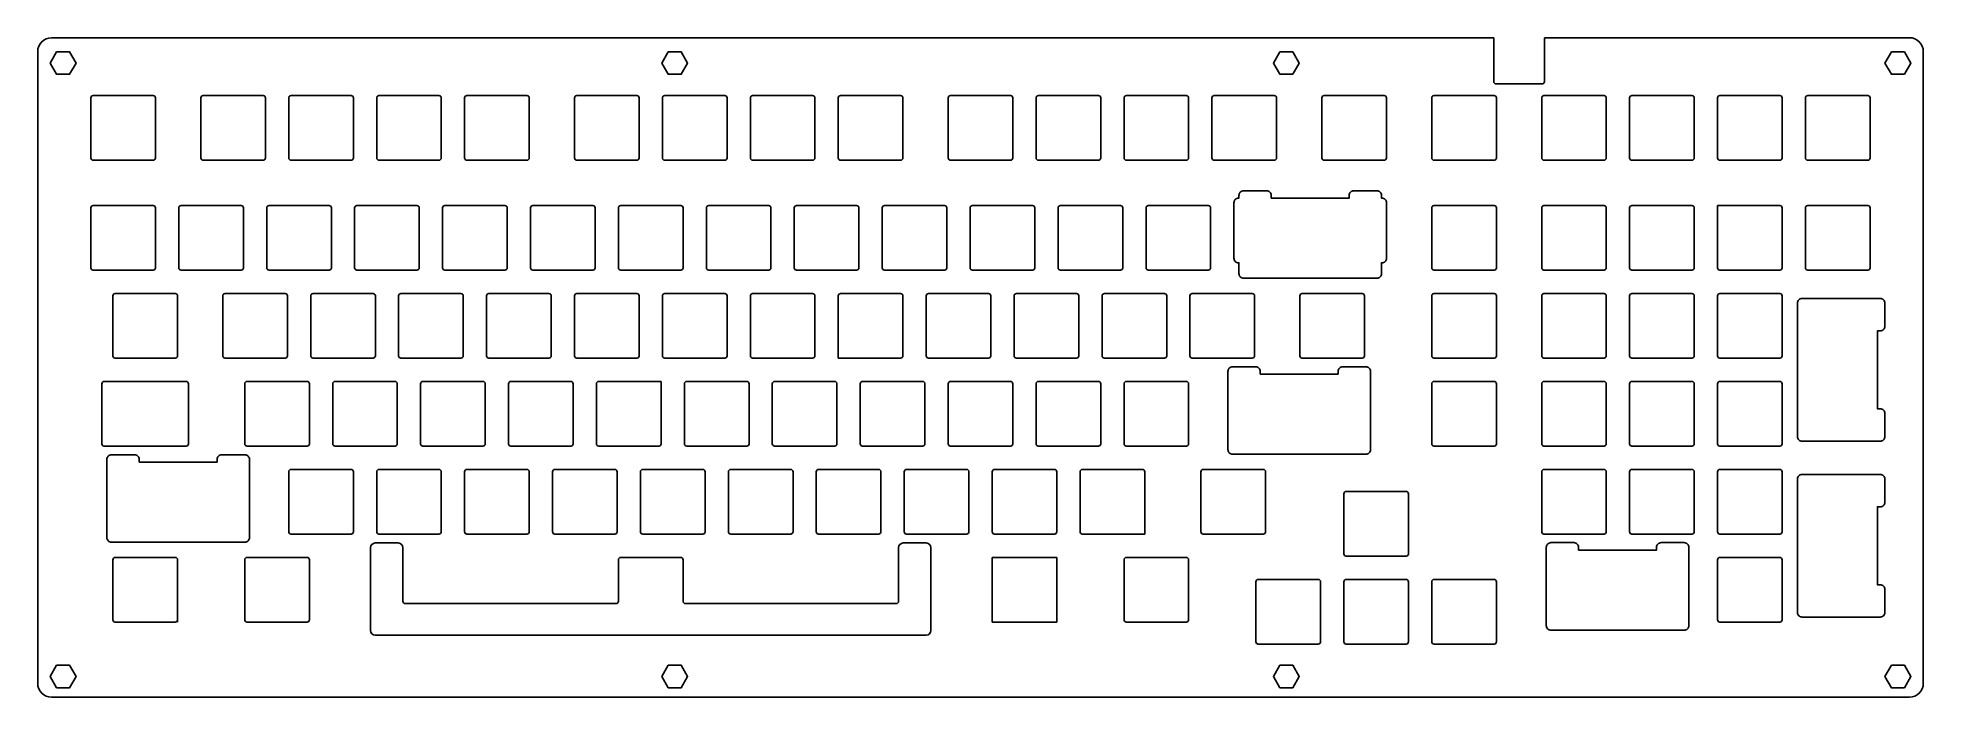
# Model space of a CAD drawing. Header units: millimetres. Extents: x 1602 to 2011, y 1846 to 1989.
import ezdxf

# ---------------------------------------------------------------- set-up
doc = ezdxf.new("R2010")
doc.units = ezdxf.units.MM

msp = doc.modelspace()

# ---------------------------------------------------------------- linework, layer by layer
at = {"color": 0}
for p, q in [((1602.37, 1849.09), (1602.37, 1985.91)), ((2010.9, 1985.92), (2010.9, 1849.09)), ((1656.76, 1962.89), (1656.76, 1975.89)), ((1657.26, 1976.39), (1670.26, 1976.39)), ((1670.76, 1975.89), (1670.76, 1962.89)), ((1670.26, 1962.39), (1657.26, 1962.39)), ((1613.89, 1939.08), (1613.89, 1952.08)), ((1614.39, 1952.58), (1627.39, 1952.58)), ((1627.89, 1952.08), (1627.89, 1939.08)), ((1632.94, 1939.08), (1632.94, 1952.08)), ((1633.44, 1952.58), (1646.44, 1952.58)), ((1646.94, 1952.08), (1646.94, 1939.08)), ((1651.99, 1939.08), (1651.99, 1952.08)), ((1652.49, 1952.58), (1665.49, 1952.58)), ((1665.99, 1952.08), (1665.99, 1939.08)), ((1671.04, 1939.08), (1671.04, 1952.08)), ((1671.54, 1952.58), (1684.54, 1952.58)), ((1685.04, 1952.08), (1685.04, 1939.08)), ((1690.09, 1939.08), (1690.09, 1952.08)), ((1690.59, 1952.58), (1703.59, 1952.58)), ((1704.09, 1952.08), (1704.09, 1939.08)), ((1709.14, 1939.08), (1709.14, 1952.08)), ((1709.64, 1952.58), (1722.64, 1952.58)), ((1723.14, 1952.08), (1723.14, 1939.08)), ((1728.19, 1939.08), (1728.19, 1952.08)), ((1728.69, 1952.58), (1741.69, 1952.58)), ((1742.19, 1952.08), (1742.19, 1939.08)), ((1747.24, 1939.08), (1747.24, 1952.08)), ((1747.74, 1952.58), (1760.74, 1952.58)), ((1761.24, 1952.08), (1761.24, 1939.08)), ((1766.29, 1939.08), (1766.29, 1952.08)), ((1766.79, 1952.58), (1779.79, 1952.58)), ((1780.29, 1952.08), (1780.29, 1939.08)), ((1785.34, 1939.08), (1785.34, 1952.08)), ((1785.84, 1952.58), (1798.84, 1952.58)), ((1799.34, 1952.08), (1799.34, 1939.08)), ((1804.39, 1939.08), (1804.39, 1952.08)), ((1804.89, 1952.58), (1817.89, 1952.58)), ((1818.39, 1952.08), (1818.39, 1939.08)), ((1823.44, 1939.08), (1823.44, 1952.08)), ((1823.94, 1952.58), (1836.94, 1952.58)), ((1837.44, 1952.08), (1837.44, 1939.08)), ((1842.49, 1939.08), (1842.49, 1952.08)), ((1842.99, 1952.58), (1855.99, 1952.58)), ((1856.49, 1952.08), (1856.49, 1939.08)), ((1904.41, 1939.08), (1904.41, 1952.08)), ((1904.91, 1952.58), (1917.91, 1952.58)), ((1918.41, 1952.08), (1918.41, 1939.08)), ((1928.22, 1939.08), (1928.22, 1952.08)), ((1928.72, 1952.58), (1941.72, 1952.58)), ((1942.22, 1952.08), (1942.22, 1939.08)), ((1947.27, 1939.08), (1947.27, 1952.08)), ((1947.77, 1952.58), (1960.77, 1952.58)), ((1961.27, 1952.08), (1961.27, 1939.08)), ((1966.32, 1952.58), (1979.82, 1952.58)), ((1966.32, 1939.08), (1966.32, 1952.58)), ((1980.32, 1952.08), (1980.32, 1939.08)), ((1985.37, 1939.08), (1985.37, 1952.08)), ((1985.87, 1952.58), (1998.87, 1952.58)), ((1999.37, 1952.08), (1999.37, 1939.08)), ((1627.39, 1938.58), (1614.39, 1938.58)), ((1646.44, 1938.58), (1633.44, 1938.58)), ((1665.49, 1938.58), (1652.49, 1938.58)), ((1684.54, 1938.58), (1671.54, 1938.58)), ((1703.59, 1938.58), (1690.59, 1938.58)), ((1722.64, 1938.58), (1709.64, 1938.58)), ((1741.69, 1938.58), (1728.69, 1938.58)), ((1760.74, 1938.58), (1747.74, 1938.58)), ((1779.79, 1938.58), (1766.79, 1938.58)), ((1798.84, 1938.58), (1785.84, 1938.58)), ((1817.89, 1938.58), (1804.89, 1938.58)), ((1836.94, 1938.58), (1823.94, 1938.58)), ((1855.99, 1938.58), (1842.99, 1938.58)), ((1917.91, 1938.58), (1904.91, 1938.58)), ((1941.72, 1938.58), (1928.72, 1938.58)), ((1960.77, 1938.58), (1947.77, 1938.58)), ((1979.82, 1938.58), (1966.82, 1938.58)), ((1998.87, 1938.58), (1985.87, 1938.58)), ((1618.66, 1920.03), (1618.66, 1933.03)), ((1619.16, 1933.53), (1632.16, 1933.53)), ((1632.66, 1933.03), (1632.66, 1920.03)), ((1642.47, 1920.03), (1642.47, 1933.03)), ((1642.97, 1933.53), (1655.97, 1933.53)), ((1656.47, 1933.03), (1656.47, 1920.03)), ((1661.52, 1920.03), (1661.52, 1933.03)), ((1662.02, 1933.53), (1675.02, 1933.53)), ((1675.52, 1933.03), (1675.52, 1920.03)), ((1680.57, 1920.03), (1680.57, 1933.03)), ((1681.07, 1933.53), (1694.07, 1933.53)), ((1694.57, 1933.03), (1694.57, 1920.03)), ((1699.62, 1920.03), (1699.62, 1933.03)), ((1700.12, 1933.53), (1713.12, 1933.53)), ((1713.62, 1933.03), (1713.62, 1920.03)), ((1718.67, 1920.03), (1718.67, 1933.03)), ((1719.17, 1933.53), (1732.17, 1933.53)), ((1732.67, 1933.03), (1732.67, 1920.03)), ((1737.72, 1920.03), (1737.72, 1933.03)), ((1738.22, 1933.53), (1751.22, 1933.53)), ((1751.72, 1933.03), (1751.72, 1920.03)), ((1756.77, 1920.03), (1756.77, 1933.03)), ((1757.27, 1933.53), (1770.27, 1933.53)), ((1770.77, 1933.03), (1770.77, 1920.03)), ((1775.82, 1919.53), (1775.82, 1933.03)), ((1776.32, 1933.53), (1789.32, 1933.53)), ((1789.82, 1933.03), (1789.82, 1920.03)), ((1794.87, 1920.03), (1794.87, 1933.03)), ((1795.37, 1933.53), (1808.37, 1933.53)), ((1808.87, 1933.03), (1808.87, 1920.03)), ((1813.92, 1920.03), (1813.92, 1933.03)), ((1814.42, 1933.53), (1827.42, 1933.53)), ((1827.92, 1933.03), (1827.92, 1920.03)), ((1832.97, 1920.03), (1832.97, 1933.03)), ((1833.47, 1933.53), (1846.47, 1933.53)), ((1846.97, 1933.03), (1846.97, 1920.03)), ((1852.02, 1920.03), (1852.02, 1933.03)), ((1852.52, 1933.53), (1865.52, 1933.53)), ((1866.02, 1933.03), (1866.02, 1920.03)), ((1875.83, 1920.03), (1875.83, 1933.03)), ((1876.33, 1933.53), (1889.33, 1933.53)), ((1889.83, 1933.03), (1889.83, 1920.03)), ((1904.41, 1920.03), (1904.41, 1933.03)), ((1904.91, 1933.53), (1917.91, 1933.53)), ((1918.41, 1933.03), (1918.41, 1920.03)), ((1928.22, 1920.03), (1928.22, 1933.03)), ((1928.72, 1933.53), (1941.72, 1933.53)), ((1942.22, 1933.03), (1942.22, 1920.03)), ((1947.27, 1920.03), (1947.27, 1933.03)), ((1947.77, 1933.53), (1960.77, 1933.53)), ((1961.27, 1933.03), (1961.27, 1920.03)), ((1966.32, 1920.03), (1966.32, 1933.03)), ((1966.82, 1933.53), (1979.82, 1933.53)), ((1980.32, 1933.03), (1980.32, 1920.03)), ((1632.16, 1919.53), (1619.16, 1919.53)), ((1655.97, 1919.53), (1642.97, 1919.53)), ((1675.02, 1919.53), (1662.02, 1919.53)), ((1694.07, 1919.53), (1681.07, 1919.53)), ((1713.12, 1919.53), (1700.12, 1919.53)), ((1732.17, 1919.53), (1719.17, 1919.53)), ((1751.22, 1919.53), (1738.22, 1919.53)), ((1770.27, 1919.53), (1757.27, 1919.53)), ((1789.32, 1919.53), (1775.82, 1919.53)), ((1808.37, 1919.53), (1795.37, 1919.53)), ((1827.42, 1919.53), (1814.42, 1919.53)), ((1846.47, 1919.53), (1833.47, 1919.53)), ((1865.52, 1919.53), (1852.52, 1919.53)), ((1889.33, 1919.53), (1876.33, 1919.53)), ((1917.91, 1919.53), (1904.91, 1919.53)), ((1941.72, 1919.53), (1928.72, 1919.53)), ((1960.77, 1919.53), (1947.77, 1919.53)), ((1979.82, 1919.53), (1966.82, 1919.53)), ((1616.28, 1900.98), (1616.28, 1913.98)), ((1616.78, 1914.48), (1634.54, 1914.48)), ((1635.04, 1913.98), (1635.04, 1900.98)), ((1647.23, 1900.98), (1647.23, 1913.98)), ((1647.73, 1914.48), (1660.73, 1914.48)), ((1661.23, 1913.98), (1661.23, 1900.98)), ((1666.28, 1900.98), (1666.28, 1913.98)), ((1666.78, 1914.48), (1679.78, 1914.48)), ((1680.28, 1913.98), (1680.28, 1900.98)), ((1685.33, 1900.98), (1685.33, 1913.98)), ((1685.83, 1914.48), (1698.83, 1914.48)), ((1699.33, 1913.98), (1699.33, 1900.98)), ((1704.38, 1900.98), (1704.38, 1913.98)), ((1704.88, 1914.48), (1717.88, 1914.48)), ((1718.38, 1913.98), (1718.38, 1900.98)), ((1723.43, 1900.98), (1723.43, 1913.98)), ((1723.93, 1914.48), (1737.43, 1914.48)), ((1737.43, 1914.48), (1737.43, 1900.98)), ((1742.48, 1900.98), (1742.48, 1913.98)), ((1742.98, 1914.48), (1755.98, 1914.48)), ((1756.48, 1913.98), (1756.48, 1900.98)), ((1761.53, 1900.98), (1761.53, 1913.98)), ((1762.03, 1914.48), (1775.03, 1914.48)), ((1775.53, 1913.98), (1775.53, 1900.98)), ((1780.58, 1900.98), (1780.58, 1913.98)), ((1781.08, 1914.48), (1794.08, 1914.48)), ((1794.58, 1913.98), (1794.58, 1900.98)), ((1799.63, 1900.98), (1799.63, 1913.98)), ((1800.13, 1914.48), (1813.13, 1914.48)), ((1813.63, 1913.98), (1813.63, 1900.98)), ((1818.68, 1900.98), (1818.68, 1913.98)), ((1819.18, 1914.48), (1832.18, 1914.48)), ((1832.68, 1913.98), (1832.68, 1900.98)), ((1837.73, 1900.98), (1837.73, 1913.98)), ((1838.23, 1914.48), (1851.23, 1914.48)), ((1851.73, 1913.98), (1851.73, 1900.98)), ((1904.41, 1900.98), (1904.41, 1913.98)), ((1904.91, 1914.48), (1917.91, 1914.48)), ((1918.41, 1913.98), (1918.41, 1900.98)), ((1928.22, 1900.98), (1928.22, 1913.98)), ((1928.72, 1914.48), (1941.72, 1914.48)), ((1942.22, 1913.98), (1942.22, 1900.98)), ((1947.27, 1900.98), (1947.27, 1913.98)), ((1947.77, 1914.48), (1960.77, 1914.48)), ((1961.27, 1913.98), (1961.27, 1900.98)), ((1966.32, 1900.98), (1966.32, 1913.98)), ((1966.82, 1914.48), (1979.82, 1914.48)), ((1980.32, 1913.98), (1980.32, 1900.98)), ((1634.54, 1900.48), (1616.78, 1900.48)), ((1660.73, 1900.48), (1647.73, 1900.48)), ((1679.78, 1900.48), (1666.78, 1900.48)), ((1698.83, 1900.48), (1685.83, 1900.48)), ((1717.88, 1900.48), (1704.88, 1900.48)), ((1736.93, 1900.48), (1723.93, 1900.48)), ((1755.98, 1900.48), (1742.98, 1900.48)), ((1775.03, 1900.48), (1762.03, 1900.48)), ((1794.08, 1900.48), (1781.08, 1900.48)), ((1813.13, 1900.48), (1800.13, 1900.48)), ((1832.18, 1900.48), (1819.18, 1900.48)), ((1851.23, 1900.48), (1838.23, 1900.48)), ((1917.91, 1900.48), (1904.91, 1900.48)), ((1941.72, 1900.48), (1928.72, 1900.48)), ((1960.77, 1900.48), (1947.77, 1900.48)), ((1979.82, 1900.48), (1966.82, 1900.48)), ((1656.76, 1881.93), (1656.76, 1894.93)), ((1657.26, 1895.43), (1670.26, 1895.43)), ((1670.76, 1894.93), (1670.76, 1881.93)), ((1675.81, 1881.93), (1675.81, 1894.93)), ((1676.31, 1895.43), (1689.31, 1895.43)), ((1689.81, 1894.93), (1689.81, 1881.93)), ((1694.86, 1881.93), (1694.86, 1894.93)), ((1695.36, 1895.43), (1708.36, 1895.43)), ((1708.86, 1894.93), (1708.86, 1881.93)), ((1713.91, 1881.93), (1713.91, 1894.93)), ((1714.41, 1895.43), (1727.41, 1895.43)), ((1727.91, 1894.93), (1727.91, 1881.93)), ((1732.96, 1881.93), (1732.96, 1894.93)), ((1733.46, 1895.43), (1746.46, 1895.43)), ((1746.96, 1894.93), (1746.96, 1881.93)), ((1752.01, 1881.93), (1752.01, 1894.93)), ((1752.51, 1895.43), (1765.51, 1895.43)), ((1766.01, 1894.93), (1766.01, 1881.93)), ((1771.06, 1881.93), (1771.06, 1894.93)), ((1771.56, 1895.43), (1784.56, 1895.43)), ((1785.06, 1894.93), (1785.06, 1881.93)), ((1790.11, 1881.93), (1790.11, 1894.93)), ((1790.61, 1895.43), (1803.61, 1895.43)), ((1804.11, 1894.93), (1804.11, 1881.93)), ((1809.16, 1881.93), (1809.16, 1894.93)), ((1809.66, 1895.43), (1822.66, 1895.43)), ((1823.16, 1894.93), (1823.16, 1881.93)), ((1828.21, 1881.93), (1828.21, 1894.93)), ((1828.71, 1895.43), (1841.71, 1895.43)), ((1842.21, 1894.93), (1842.21, 1881.43)), ((1854.4, 1881.93), (1854.4, 1894.93)), ((1854.9, 1895.43), (1867.9, 1895.43)), ((1868.4, 1894.93), (1868.4, 1881.93)), ((1928.22, 1881.93), (1928.22, 1894.93)), ((1928.72, 1895.43), (1941.72, 1895.43)), ((1942.22, 1894.93), (1942.22, 1881.93)), ((1947.27, 1881.93), (1947.27, 1894.93)), ((1947.77, 1895.43), (1960.77, 1895.43)), ((1961.27, 1894.93), (1961.27, 1881.93)), ((1966.32, 1881.93), (1966.32, 1894.93)), ((1966.82, 1895.43), (1979.82, 1895.43)), ((1980.32, 1894.93), (1980.32, 1881.93)), ((1885.36, 1877.16), (1885.36, 1890.16)), ((1885.86, 1890.66), (1898.86, 1890.66)), ((1899.36, 1890.16), (1899.36, 1877.16)), ((1670.26, 1881.43), (1657.26, 1881.43)), ((1689.31, 1881.43), (1676.31, 1881.43)), ((1708.36, 1881.43), (1695.36, 1881.43)), ((1727.41, 1881.43), (1714.41, 1881.43)), ((1746.46, 1881.43), (1733.46, 1881.43)), ((1765.51, 1881.43), (1752.51, 1881.43)), ((1784.56, 1881.43), (1771.56, 1881.43)), ((1803.61, 1881.43), (1790.61, 1881.43)), ((1822.66, 1881.43), (1809.66, 1881.43)), ((1842.21, 1881.43), (1828.71, 1881.43)), ((1867.9, 1881.43), (1854.9, 1881.43)), ((1941.72, 1881.43), (1928.72, 1881.43)), ((1960.77, 1881.43), (1947.77, 1881.43)), ((1979.82, 1881.43), (1966.82, 1881.43)), ((1619.16, 1876.38), (1632.16, 1876.38)), ((1632.66, 1875.88), (1632.66, 1862.88)), ((1647.23, 1862.88), (1647.23, 1875.88)), ((1647.73, 1876.38), (1660.73, 1876.38)), ((1661.23, 1875.88), (1661.23, 1862.88)), ((1728.19, 1866.88), (1728.19, 1875.88)), ((1728.69, 1876.38), (1741.69, 1876.38)), ((1742.19, 1875.88), (1742.19, 1866.88)), ((1809.16, 1876.38), (1823.16, 1876.38)), ((1809.16, 1862.38), (1809.16, 1876.38)), ((1823.16, 1876.38), (1823.16, 1862.38)), ((1837.73, 1862.88), (1837.73, 1875.88)), ((1838.23, 1876.38), (1851.23, 1876.38)), ((1851.73, 1875.88), (1851.73, 1862.88)), ((1898.86, 1876.66), (1885.86, 1876.66)), ((1966.32, 1862.88), (1966.32, 1875.88)), ((1966.82, 1876.38), (1979.82, 1876.38)), ((1980.32, 1875.88), (1980.32, 1862.88)), ((1866.31, 1858.11), (1866.31, 1871.12)), ((1866.81, 1871.62), (1879.81, 1871.62)), ((1880.31, 1871.12), (1880.31, 1858.11)), ((1885.36, 1858.11), (1885.36, 1871.12)), ((1885.86, 1871.62), (1898.86, 1871.62)), ((1899.36, 1871.12), (1899.36, 1858.11)), ((1904.41, 1858.11), (1904.41, 1871.12)), ((1904.91, 1871.62), (1917.91, 1871.62)), ((1918.41, 1871.12), (1918.41, 1858.11)), ((1632.66, 1862.38), (1632.66, 1863.38)), ((1619.16, 1862.38), (1632.16, 1862.38)), ((1660.73, 1862.38), (1647.73, 1862.38)), ((1823.16, 1862.38), (1809.16, 1862.38)), ((1851.23, 1862.38), (1838.23, 1862.38)), ((1979.82, 1862.38), (1966.82, 1862.38)), ((1879.81, 1857.61), (1866.81, 1857.61)), ((1898.86, 1857.61), (1885.86, 1857.61)), ((1917.91, 1857.61), (1904.91, 1857.61)), ((2007.9, 1846.09), (1605.37, 1846.09))]:
    msp.add_line(p, q, dxfattribs=at)
for p, q in [((1917.82, 1988.92), (1605.37, 1988.91)), ((1917.82, 1979.41), (1917.82, 1988.92)), ((1928.82, 1979.41), (1928.82, 1988.92)), ((1928.82, 1988.92), (2007.9, 1988.92)), ((1928.32, 1978.91), (1918.32, 1978.91)), ((1680.5, 1879.5), (1675.5, 1879.5)), ((1794.88, 1879.5), (1789.88, 1879.5)), ((1674.5, 1878.5), (1674.5, 1860.56)), ((1681.5, 1877.91), (1681.5, 1878.5)), ((1681.5, 1877.91), (1681.5, 1866.88)), ((1788.88, 1878.5), (1788.88, 1877.91)), ((1788.88, 1866.88), (1788.88, 1878.2)), ((1795.88, 1860.56), (1795.88, 1878.5)), ((1682, 1866.38), (1727.69, 1866.38)), ((1742.69, 1866.38), (1788.38, 1866.38)), ((1794.88, 1859.56), (1675.5, 1859.56))]:
    msp.add_line(p, q)
at = {"linetype": 'Continuous'}
msp.add_line((1618.66, 1875.88), (1618.66, 1862.88), dxfattribs=at)
for points in [[(1606.47, 1985.84), (1605.07, 1983.41), (1606.47, 1980.99), (1609.27, 1980.99), (1610.67, 1983.41), (1609.27, 1985.84)], [(1738.98, 1985.84), (1737.58, 1983.41), (1738.98, 1980.99), (1741.78, 1980.99), (1743.18, 1983.41), (1741.78, 1985.84)], [(1871.49, 1985.84), (1870.09, 1983.41), (1871.49, 1980.99), (1874.29, 1980.99), (1875.69, 1983.41), (1874.29, 1985.84)], [(2004, 1985.84), (2002.6, 1983.41), (2004, 1980.99), (2006.8, 1980.99), (2008.2, 1983.41), (2006.8, 1985.84)], [(1606.47, 1853.01), (1605.07, 1850.59), (1606.47, 1848.16), (1609.27, 1848.16), (1610.67, 1850.59), (1609.27, 1853.01)], [(1738.98, 1853.01), (1737.58, 1850.59), (1738.98, 1848.16), (1741.78, 1848.16), (1743.18, 1850.59), (1741.78, 1853.01)], [(1871.49, 1853.01), (1870.09, 1850.59), (1871.49, 1848.16), (1874.29, 1848.16), (1875.69, 1850.59), (1874.29, 1853.01)], [(2004, 1853.01), (2002.6, 1850.59), (2004, 1848.16), (2006.8, 1848.16), (2008.2, 1850.59), (2006.8, 1853.01)]]:
    msp.add_lwpolyline(points, close=True, dxfattribs=at)
at = {"color": 0}
for points in [[(1614.39, 1962.39, -0.414214), (1613.89, 1962.89), (1613.89, 1975.89, -0.414214), (1614.39, 1976.39), (1627.39, 1976.39, -0.414214), (1627.89, 1975.89), (1627.89, 1962.89, -0.414214), (1627.39, 1962.39)], [(1637.71, 1962.89), (1637.71, 1975.89, -0.414214), (1638.21, 1976.39), (1651.21, 1976.39, -0.414214), (1651.71, 1975.89), (1651.71, 1962.89, -0.414214), (1651.21, 1962.39), (1638.21, 1962.39, -0.414214)], [(1689.81, 1975.89), (1689.81, 1962.89, -0.414214), (1689.31, 1962.39), (1676.31, 1962.39, -0.414214), (1675.81, 1962.89), (1675.81, 1975.89, -0.414214), (1676.31, 1976.39), (1689.31, 1976.39, -0.414214)], [(1695.36, 1976.39), (1708.36, 1976.39, -0.414214), (1708.86, 1975.89), (1708.86, 1962.89, -0.414214), (1708.36, 1962.39), (1695.36, 1962.39, -0.414214), (1694.86, 1962.89), (1694.86, 1975.89, -0.414214)], [(1732.17, 1962.39), (1719.17, 1962.39, -0.414214), (1718.67, 1962.89), (1718.67, 1975.89, -0.414214), (1719.17, 1976.39), (1732.17, 1976.39, -0.414214), (1732.67, 1975.89), (1732.67, 1962.89, -0.414214)], [(1751.22, 1962.39), (1738.22, 1962.39, -0.414214), (1737.72, 1962.89), (1737.72, 1975.89, -0.414214), (1738.22, 1976.39), (1751.22, 1976.39, -0.414214), (1751.72, 1975.89), (1751.72, 1962.89, -0.414214)], [(1770.27, 1962.39), (1757.27, 1962.39, -0.414214), (1756.77, 1962.89), (1756.77, 1975.89, -0.414214), (1757.27, 1976.39), (1770.27, 1976.39, -0.414214), (1770.77, 1975.89), (1770.77, 1962.89, -0.414214)], [(1789.32, 1962.39), (1776.32, 1962.39, -0.414214), (1775.82, 1962.89), (1775.82, 1975.89, -0.414214), (1776.32, 1976.39), (1789.32, 1976.39, -0.414214), (1789.82, 1975.89), (1789.82, 1962.89, -0.414214)], [(1813.13, 1962.39), (1800.13, 1962.39, -0.414214), (1799.63, 1962.89), (1799.63, 1975.89, -0.414214), (1800.13, 1976.39), (1813.13, 1976.39, -0.414214), (1813.63, 1975.89), (1813.63, 1962.89, -0.414214)], [(1832.68, 1975.89), (1832.68, 1962.89, -0.414214), (1832.18, 1962.39), (1819.18, 1962.39, -0.414214), (1818.68, 1962.89), (1818.68, 1975.89, -0.414214), (1819.18, 1976.39), (1832.18, 1976.39, -0.414214)], [(1851.73, 1975.89), (1851.73, 1962.89, -0.414214), (1851.23, 1962.39), (1838.23, 1962.39, -0.414214), (1837.73, 1962.89), (1837.73, 1975.89, -0.414214), (1838.23, 1976.39), (1851.23, 1976.39, -0.414214)], [(1870.78, 1975.89), (1870.78, 1962.89, -0.414214), (1870.28, 1962.39), (1857.28, 1962.39, -0.414214), (1856.78, 1962.89), (1856.78, 1975.89, -0.414214), (1857.28, 1976.39), (1870.28, 1976.39, -0.414214)], [(1894.59, 1975.89), (1894.59, 1962.89, -0.414214), (1894.09, 1962.39), (1881.09, 1962.39, -0.414214), (1880.59, 1962.89), (1880.59, 1975.89, -0.414214), (1881.09, 1976.39), (1894.09, 1976.39, -0.414214)], [(1918.41, 1975.89), (1918.41, 1962.89, -0.414214), (1917.91, 1962.39), (1904.91, 1962.39, -0.414214), (1904.41, 1962.89), (1904.41, 1975.89, -0.414214), (1904.91, 1976.39), (1917.91, 1976.39, -0.414214)], [(1942.22, 1975.89), (1942.22, 1962.89, -0.414214), (1941.72, 1962.39), (1928.72, 1962.39, -0.414214), (1928.22, 1962.89), (1928.22, 1975.89, -0.414214), (1928.72, 1976.39), (1941.72, 1976.39, -0.414214)], [(1961.27, 1975.89), (1961.27, 1962.89, -0.414214), (1960.77, 1962.39), (1947.77, 1962.39, -0.414214), (1947.27, 1962.89), (1947.27, 1975.89, -0.414214), (1947.77, 1976.39), (1960.77, 1976.39, -0.414214)], [(1980.32, 1975.89), (1980.32, 1962.89, -0.414214), (1979.82, 1962.39), (1966.82, 1962.39, -0.414214), (1966.32, 1962.89), (1966.32, 1975.89, -0.414214), (1966.82, 1976.39), (1979.82, 1976.39, -0.414214)], [(1999.37, 1975.89), (1999.37, 1962.89, -0.414214), (1998.87, 1962.39), (1985.87, 1962.39, -0.414214), (1985.37, 1962.89), (1985.37, 1975.89, -0.414214), (1985.87, 1976.39), (1998.87, 1976.39, -0.414214)]]:
    msp.add_lwpolyline(points, format="xyb", close=True, dxfattribs=at)
msp.add_lwpolyline([(1627.39, 1962.39), (1614.39, 1962.39)], close=True, dxfattribs=at)
for points in [[(1861.54, 1953.18, -0.414214), (1862.54, 1954.18), (1862.63, 1954.18), (1862.63, 1954.77, -0.414214), (1863.63, 1955.77), (1868.63, 1955.77, -0.414214), (1869.63, 1954.77), (1869.63, 1954.18), (1886.51, 1954.18), (1886.51, 1954.77, -0.414214), (1887.51, 1955.77), (1892.51, 1955.77, -0.414215), (1893.51, 1954.77), (1893.51, 1954.18), (1893.59, 1954.18, -0.414214), (1894.59, 1953.18), (1894.59, 1941.18, -0.414214), (1893.59, 1940.18), (1893.51, 1940.18), (1893.51, 1937.83, -0.414215), (1892.51, 1936.83), (1863.63, 1936.83, -0.414214), (1862.63, 1937.83), (1862.63, 1940.18), (1862.54, 1940.18, -0.414214), (1861.54, 1941.18)], [(2000.97, 1923), (2000.97, 1925.44), (2001.56, 1925.44, 0.414214), (2002.56, 1926.44), (2002.56, 1931.44, 0.414214), (2001.56, 1932.44), (1984.62, 1932.44, 0.414214), (1983.62, 1931.44), (1983.62, 1902.56, 0.414215), (1984.62, 1901.56), (2001.56, 1901.56, 0.414215), (2002.56, 1902.56), (2002.56, 1907.56, 0.414214), (2001.56, 1908.56), (2000.97, 1908.56), (2000.97, 1911)], [(1869.69, 1916.08), (1867.25, 1916.08), (1867.25, 1916.67, 0.414214), (1866.25, 1917.67), (1861.25, 1917.67, 0.414214), (1860.25, 1916.67), (1860.25, 1899.73, 0.414214), (1861.25, 1898.73), (1890.12, 1898.73, 0.414215), (1891.12, 1899.73), (1891.12, 1916.67, 0.414215), (1890.12, 1917.67), (1885.12, 1917.67, 0.414214), (1884.12, 1916.67), (1884.12, 1916.08), (1881.69, 1916.08)], [(1626.8, 1897.03), (1624.36, 1897.03), (1624.36, 1897.62, 0.414214), (1623.36, 1898.62), (1618.36, 1898.62, 0.414214), (1617.36, 1897.62), (1617.36, 1880.68, 0.414214), (1618.36, 1879.68), (1647.24, 1879.68, 0.414215), (1648.24, 1880.68), (1648.24, 1897.62, 0.414215), (1647.24, 1898.62), (1642.24, 1898.62, 0.414214), (1641.24, 1897.62), (1641.24, 1897.03), (1638.8, 1897.03)], [(2000.97, 1884.9), (2000.97, 1887.34), (2001.56, 1887.34, 0.414214), (2002.56, 1888.34), (2002.56, 1893.34, 0.414214), (2001.56, 1894.34), (1984.62, 1894.34, 0.414214), (1983.62, 1893.34), (1983.62, 1864.46, 0.414215), (1984.62, 1863.46), (2001.56, 1863.46, 0.414215), (2002.56, 1864.46), (2002.56, 1869.46, 0.414214), (2001.56, 1870.46), (2000.97, 1870.46), (2000.97, 1872.9)], [(1938.66, 1877.98), (1936.22, 1877.98), (1936.22, 1878.57, 0.414214), (1935.22, 1879.57), (1930.22, 1879.57, 0.414214), (1929.22, 1878.57), (1929.22, 1861.63, 0.414214), (1930.22, 1860.63), (1959.1, 1860.63, 0.414215), (1960.1, 1861.63), (1960.1, 1878.57, 0.414215), (1959.1, 1879.57), (1954.1, 1879.57, 0.414214), (1953.1, 1878.57), (1953.1, 1877.98), (1950.66, 1877.98)]]:
    msp.add_lwpolyline(points, format="xyb", close=True)
for centre, radius, start, end in [((1605.37, 1985.91), 3, 90, 180), ((1657.26, 1975.89), 0.5, 90, 180), ((1670.26, 1975.89), 0.5, 0, 90), ((1657.26, 1962.89), 0.5, 180, 270), ((1670.26, 1962.89), 0.5, 270, 0), ((1614.39, 1952.08), 0.5, 90, 180), ((1627.39, 1952.08), 0.5, 0, 90), ((1633.44, 1952.08), 0.5, 90, 180), ((1646.44, 1952.08), 0.5, 0, 90), ((1652.49, 1952.08), 0.5, 90, 180), ((1665.49, 1952.08), 0.5, 0, 90), ((1671.54, 1952.08), 0.5, 90, 180), ((1684.54, 1952.08), 0.5, 0, 90), ((1690.59, 1952.08), 0.5, 90, 180), ((1703.59, 1952.08), 0.5, 0, 90), ((1709.64, 1952.08), 0.5, 90, 180), ((1722.64, 1952.08), 0.5, 0, 90), ((1728.69, 1952.08), 0.5, 90, 180), ((1741.69, 1952.08), 0.5, 0, 90), ((1747.74, 1952.08), 0.5, 90, 180), ((1760.74, 1952.08), 0.5, 0, 90), ((1766.79, 1952.08), 0.5, 90, 180), ((1779.79, 1952.08), 0.5, 0, 90), ((1785.84, 1952.08), 0.5, 90, 180), ((1798.84, 1952.08), 0.5, 0, 90), ((1804.89, 1952.08), 0.5, 90, 180), ((1817.89, 1952.08), 0.5, 0, 90), ((1823.94, 1952.08), 0.5, 90, 180), ((1836.94, 1952.08), 0.5, 0, 90), ((1842.99, 1952.08), 0.5, 90, 180), ((1855.99, 1952.08), 0.5, 0, 90), ((1904.91, 1952.08), 0.5, 90, 180), ((1917.91, 1952.08), 0.5, 0, 90), ((1928.72, 1952.08), 0.5, 90, 180), ((1941.72, 1952.08), 0.5, 0, 90), ((1947.77, 1952.08), 0.5, 90, 180), ((1960.77, 1952.08), 0.5, 0, 90), ((1979.82, 1952.08), 0.5, 0, 90), ((1985.87, 1952.08), 0.5, 90, 180), ((1998.87, 1952.08), 0.5, 0, 90), ((1614.39, 1939.08), 0.5, 180, 270), ((1627.39, 1939.08), 0.5, 270, 0), ((1633.44, 1939.08), 0.5, 180, 270), ((1646.44, 1939.08), 0.5, 270, 0), ((1652.49, 1939.08), 0.5, 180, 270), ((1665.49, 1939.08), 0.5, 270, 0), ((1671.54, 1939.08), 0.5, 180, 270), ((1684.54, 1939.08), 0.5, 270, 0), ((1690.59, 1939.08), 0.5, 180, 270), ((1703.59, 1939.08), 0.5, 270, 0), ((1709.64, 1939.08), 0.5, 180, 270), ((1722.64, 1939.08), 0.5, 270, 0), ((1728.69, 1939.08), 0.5, 180, 270), ((1741.69, 1939.08), 0.5, 270, 0), ((1747.74, 1939.08), 0.5, 180, 270), ((1760.74, 1939.08), 0.5, 270, 0), ((1766.79, 1939.08), 0.5, 180, 270), ((1779.79, 1939.08), 0.5, 270, 0), ((1785.84, 1939.08), 0.5, 180, 270), ((1798.84, 1939.08), 0.5, 270, 0), ((1804.89, 1939.08), 0.5, 180, 270), ((1817.89, 1939.08), 0.5, 270, 0), ((1823.94, 1939.08), 0.5, 180, 270), ((1836.94, 1939.08), 0.5, 270, 0), ((1842.99, 1939.08), 0.5, 180, 270), ((1855.99, 1939.08), 0.5, 270, 0), ((1904.91, 1939.08), 0.5, 180, 270), ((1917.91, 1939.08), 0.5, 270, 0), ((1928.72, 1939.08), 0.5, 180, 270), ((1941.72, 1939.08), 0.5, 270, 0), ((1947.77, 1939.08), 0.5, 180, 270), ((1960.77, 1939.08), 0.5, 270, 0), ((1966.82, 1939.08), 0.5, 180, 270), ((1979.82, 1939.08), 0.5, 270, 0), ((1985.87, 1939.08), 0.5, 180, 270), ((1998.87, 1939.08), 0.5, 270, 0), ((1619.16, 1933.03), 0.5, 90, 180), ((1632.16, 1933.03), 0.5, 0, 90), ((1642.97, 1933.03), 0.5, 90, 180), ((1655.97, 1933.03), 0.5, 0, 90), ((1662.02, 1933.03), 0.5, 90, 180), ((1675.02, 1933.03), 0.5, 0, 90), ((1681.07, 1933.03), 0.5, 90, 180), ((1694.07, 1933.03), 0.5, 0, 90), ((1700.12, 1933.03), 0.5, 90, 180), ((1713.12, 1933.03), 0.5, 0, 90), ((1719.17, 1933.03), 0.5, 90, 180), ((1732.17, 1933.03), 0.5, 0, 90), ((1738.22, 1933.03), 0.5, 90, 180), ((1751.22, 1933.03), 0.5, 0, 90), ((1757.27, 1933.03), 0.5, 90, 180), ((1770.27, 1933.03), 0.5, 0, 90), ((1776.32, 1933.03), 0.5, 90, 180), ((1789.32, 1933.03), 0.5, 0, 90), ((1795.37, 1933.03), 0.5, 90, 180), ((1808.37, 1933.03), 0.5, 0, 90), ((1814.42, 1933.03), 0.5, 90, 180), ((1827.42, 1933.03), 0.5, 0, 90), ((1833.47, 1933.03), 0.5, 90, 180), ((1846.47, 1933.03), 0.5, 0, 90), ((1852.52, 1933.03), 0.5, 90, 180), ((1865.52, 1933.03), 0.5, 0, 90), ((1876.33, 1933.03), 0.5, 90, 180), ((1889.33, 1933.03), 0.5, 0, 90), ((1904.91, 1933.03), 0.5, 90, 180), ((1917.91, 1933.03), 0.5, 0, 90), ((1928.72, 1933.03), 0.5, 90, 180), ((1941.72, 1933.03), 0.5, 0, 90), ((1947.77, 1933.03), 0.5, 90, 180), ((1960.77, 1933.03), 0.5, 0, 90), ((1966.82, 1933.03), 0.5, 90, 180), ((1979.82, 1933.03), 0.5, 0, 90), ((1619.16, 1920.03), 0.5, 180, 270), ((1632.16, 1920.03), 0.5, 270, 0), ((1642.97, 1920.03), 0.5, 180, 270), ((1655.97, 1920.03), 0.5, 270, 0), ((1662.02, 1920.03), 0.5, 180, 270), ((1675.02, 1920.03), 0.5, 270, 0), ((1681.07, 1920.03), 0.5, 180, 270), ((1694.07, 1920.03), 0.5, 270, 0), ((1700.12, 1920.03), 0.5, 180, 270), ((1713.12, 1920.03), 0.5, 270, 0), ((1719.17, 1920.03), 0.5, 180, 270), ((1732.17, 1920.03), 0.5, 270, 0), ((1738.22, 1920.03), 0.5, 180, 270), ((1751.22, 1920.03), 0.5, 270, 0), ((1757.27, 1920.03), 0.5, 180, 270), ((1770.27, 1920.03), 0.5, 270, 0), ((1789.32, 1920.03), 0.5, 270, 0), ((1795.37, 1920.03), 0.5, 180, 270), ((1808.37, 1920.03), 0.5, 270, 0), ((1814.42, 1920.03), 0.5, 180, 270), ((1827.42, 1920.03), 0.5, 270, 0), ((1833.47, 1920.03), 0.5, 180, 270), ((1846.47, 1920.03), 0.5, 270, 0), ((1852.52, 1920.03), 0.5, 180, 270), ((1865.52, 1920.03), 0.5, 270, 0), ((1876.33, 1920.03), 0.5, 180, 270), ((1889.33, 1920.03), 0.5, 270, 0), ((1904.91, 1920.03), 0.5, 180, 270), ((1917.91, 1920.03), 0.5, 270, 0), ((1928.72, 1920.03), 0.5, 180, 270), ((1941.72, 1920.03), 0.5, 270, 0), ((1947.77, 1920.03), 0.5, 180, 270), ((1960.77, 1920.03), 0.5, 270, 0), ((1966.82, 1920.03), 0.5, 180, 270), ((1979.82, 1920.03), 0.5, 270, 0), ((1616.78, 1913.98), 0.5, 90, 180), ((1634.54, 1913.98), 0.5, 0, 90), ((1647.73, 1913.98), 0.5, 90, 180), ((1660.73, 1913.98), 0.5, 0, 90), ((1666.78, 1913.98), 0.5, 90, 180), ((1679.78, 1913.98), 0.5, 0, 90), ((1685.83, 1913.98), 0.5, 90, 180), ((1698.83, 1913.98), 0.5, 0, 90), ((1704.88, 1913.98), 0.5, 90, 180), ((1717.88, 1913.98), 0.5, 0, 90), ((1723.93, 1913.98), 0.5, 90, 180), ((1742.98, 1913.98), 0.5, 90, 180), ((1755.98, 1913.98), 0.5, 0, 90), ((1762.03, 1913.98), 0.5, 90, 180), ((1775.03, 1913.98), 0.5, 0, 90), ((1781.08, 1913.98), 0.5, 90, 180), ((1794.08, 1913.98), 0.5, 0, 90), ((1800.13, 1913.98), 0.5, 90, 180), ((1813.13, 1913.98), 0.5, 0, 90), ((1819.18, 1913.98), 0.5, 90, 180), ((1832.18, 1913.98), 0.5, 0, 90), ((1838.23, 1913.98), 0.5, 90, 180), ((1851.23, 1913.98), 0.5, 0, 90), ((1904.91, 1913.98), 0.5, 90, 180), ((1917.91, 1913.98), 0.5, 0, 90), ((1928.72, 1913.98), 0.5, 90, 180), ((1941.72, 1913.98), 0.5, 0, 90), ((1947.77, 1913.98), 0.5, 90, 180), ((1960.77, 1913.98), 0.5, 0, 90), ((1966.82, 1913.98), 0.5, 90, 180), ((1979.82, 1913.98), 0.5, 0, 90), ((1616.78, 1900.98), 0.5, 180, 270), ((1634.54, 1900.98), 0.5, 270, 0), ((1647.73, 1900.98), 0.5, 180, 270), ((1660.73, 1900.98), 0.5, 270, 0), ((1666.78, 1900.98), 0.5, 180, 270), ((1679.78, 1900.98), 0.5, 270, 0), ((1685.83, 1900.98), 0.5, 180, 270), ((1698.83, 1900.98), 0.5, 270, 0), ((1704.88, 1900.98), 0.5, 180, 270), ((1717.88, 1900.98), 0.5, 270, 0), ((1723.93, 1900.98), 0.5, 180, 270), ((1736.93, 1900.98), 0.5, 270, 0), ((1742.98, 1900.98), 0.5, 180, 270), ((1755.98, 1900.98), 0.5, 270, 0), ((1762.03, 1900.98), 0.5, 180, 270), ((1775.03, 1900.98), 0.5, 270, 0), ((1781.08, 1900.98), 0.5, 180, 270), ((1794.08, 1900.98), 0.5, 270, 0), ((1800.13, 1900.98), 0.5, 180, 270), ((1813.13, 1900.98), 0.5, 270, 0), ((1819.18, 1900.98), 0.5, 180, 270), ((1832.18, 1900.98), 0.5, 270, 0), ((1838.23, 1900.98), 0.5, 180, 270), ((1851.23, 1900.98), 0.5, 270, 0), ((1904.91, 1900.98), 0.5, 180, 270), ((1917.91, 1900.98), 0.5, 270, 0), ((1928.72, 1900.98), 0.5, 180, 270), ((1941.72, 1900.98), 0.5, 270, 0), ((1947.77, 1900.98), 0.5, 180, 270), ((1960.77, 1900.98), 0.5, 270, 0), ((1966.82, 1900.98), 0.5, 180, 270), ((1979.82, 1900.98), 0.5, 270, 0), ((1657.26, 1894.93), 0.5, 90, 180), ((1670.26, 1894.93), 0.5, 0, 90), ((1676.31, 1894.93), 0.5, 90, 180), ((1689.31, 1894.93), 0.5, 0, 90), ((1695.36, 1894.93), 0.5, 90, 180), ((1708.36, 1894.93), 0.5, 0, 90), ((1714.41, 1894.93), 0.5, 90, 180), ((1727.41, 1894.93), 0.5, 0, 90), ((1733.46, 1894.93), 0.5, 90, 180), ((1746.46, 1894.93), 0.5, 0, 90), ((1752.51, 1894.93), 0.5, 90, 180), ((1765.51, 1894.93), 0.5, 0, 90), ((1771.56, 1894.93), 0.5, 90, 180), ((1784.56, 1894.93), 0.5, 0, 90), ((1790.61, 1894.93), 0.5, 90, 180), ((1803.61, 1894.93), 0.5, 0, 90), ((1809.66, 1894.93), 0.5, 90, 180), ((1822.66, 1894.93), 0.5, 0, 90), ((1828.71, 1894.93), 0.5, 90, 180), ((1841.71, 1894.93), 0.5, 0, 90), ((1854.9, 1894.93), 0.5, 90, 180), ((1867.9, 1894.93), 0.5, 0, 90), ((1928.72, 1894.93), 0.5, 90, 180), ((1941.72, 1894.93), 0.5, 0, 90), ((1947.77, 1894.93), 0.5, 90, 180), ((1960.77, 1894.93), 0.5, 0, 90), ((1966.82, 1894.93), 0.5, 90, 180), ((1979.82, 1894.93), 0.5, 0, 90), ((1885.86, 1890.16), 0.5, 90, 180), ((1898.86, 1890.16), 0.5, 0, 90), ((1657.26, 1881.93), 0.5, 180, 270), ((1670.26, 1881.93), 0.5, 270, 0), ((1676.31, 1881.93), 0.5, 180, 270), ((1689.31, 1881.93), 0.5, 270, 0), ((1695.36, 1881.93), 0.5, 180, 270), ((1708.36, 1881.93), 0.5, 270, 0), ((1714.41, 1881.93), 0.5, 180, 270), ((1727.41, 1881.93), 0.5, 270, 0), ((1733.46, 1881.93), 0.5, 180, 270), ((1746.46, 1881.93), 0.5, 270, 0), ((1752.51, 1881.93), 0.5, 180, 270), ((1765.51, 1881.93), 0.5, 270, 0), ((1771.56, 1881.93), 0.5, 180, 270), ((1784.56, 1881.93), 0.5, 270, 0), ((1790.61, 1881.93), 0.5, 180, 270), ((1803.61, 1881.93), 0.5, 270, 0), ((1809.66, 1881.93), 0.5, 180, 270), ((1822.66, 1881.93), 0.5, 270, 0), ((1828.71, 1881.93), 0.5, 180, 270), ((1854.9, 1881.93), 0.5, 180, 270), ((1867.9, 1881.93), 0.5, 270, 0), ((1928.72, 1881.93), 0.5, 180, 270), ((1941.72, 1881.93), 0.5, 270, 0), ((1947.77, 1881.93), 0.5, 180, 270), ((1960.77, 1881.93), 0.5, 270, 0), ((1966.82, 1881.93), 0.5, 180, 270), ((1979.82, 1881.93), 0.5, 270, 0), ((1619.16, 1875.88), 0.5, 90, 180.0045), ((1632.16, 1875.88), 0.5, 0, 90), ((1647.73, 1875.88), 0.5, 90, 180), ((1660.73, 1875.88), 0.5, 0, 90), ((1728.69, 1875.88), 0.5, 90, 180), ((1728.69, 1875.88), 0.5, 90, 180), ((1741.69, 1875.88), 0.5, 0, 90), ((1741.69, 1875.88), 0.5, 0, 90), ((1838.23, 1875.88), 0.5, 90, 180), ((1851.23, 1875.88), 0.5, 0, 90), ((1885.86, 1877.16), 0.5, 180, 270), ((1898.86, 1877.16), 0.5, 270, 0), ((1966.82, 1875.88), 0.5, 90, 180), ((1979.82, 1875.88), 0.5, 0, 90), ((1866.81, 1871.12), 0.5, 90, 180), ((1879.81, 1871.12), 0.5, 0, 90), ((1885.86, 1871.12), 0.5, 90, 180), ((1898.86, 1871.12), 0.5, 0, 90), ((1904.91, 1871.12), 0.5, 90, 180), ((1917.91, 1871.12), 0.5, 0, 90), ((1727.69, 1866.88), 0.5, 270, 0), ((1742.69, 1866.88), 0.5, 180, 270), ((1619.16, 1862.88), 0.5, 180.0045, 270), ((1632.16, 1862.88), 0.5, 270, 0), ((1647.73, 1862.88), 0.5, 180, 270), ((1660.73, 1862.88), 0.5, 270, 0), ((1838.23, 1862.88), 0.5, 180, 270), ((1851.23, 1862.88), 0.5, 270, 0), ((1966.82, 1862.88), 0.5, 180, 270), ((1979.82, 1862.88), 0.5, 270, 0), ((1866.81, 1858.11), 0.5, 180, 270), ((1879.81, 1858.11), 0.5, 270, 0), ((1885.86, 1858.11), 0.5, 180, 270), ((1898.86, 1858.11), 0.5, 270, 0), ((1904.91, 1858.11), 0.5, 180, 270), ((1917.91, 1858.11), 0.5, 270, 0), ((1605.37, 1849.09), 3, 180, 270), ((2007.9, 1849.09), 3, 270, 0)]:
    msp.add_arc(centre, radius, start, end, dxfattribs=at)
at = {"linetype": 'Continuous'}
msp.add_arc((2007.9, 1985.92), 3, 0, 90.0007, dxfattribs=at)
for centre, radius, start, end in [((1918.32, 1979.41), 0.5, 180.0001, 270.0001), ((1928.32, 1979.41), 0.5, 270.0001, 0.0001), ((1675.5, 1878.5), 1, 90, 180), ((1680.5, 1878.5), 1, 0, 90), ((1789.88, 1878.5), 1, 90, 180), ((1794.88, 1878.5), 1, 0, 90), ((1682, 1866.88), 0.5, 180, 270), ((1788.38, 1866.88), 0.5, 270, 360), ((1675.5, 1860.56), 1, 180, 270), ((1794.88, 1860.56), 1, 270, 0)]:
    msp.add_arc(centre, radius, start, end)

doc.saveas('drawing.dxf')
